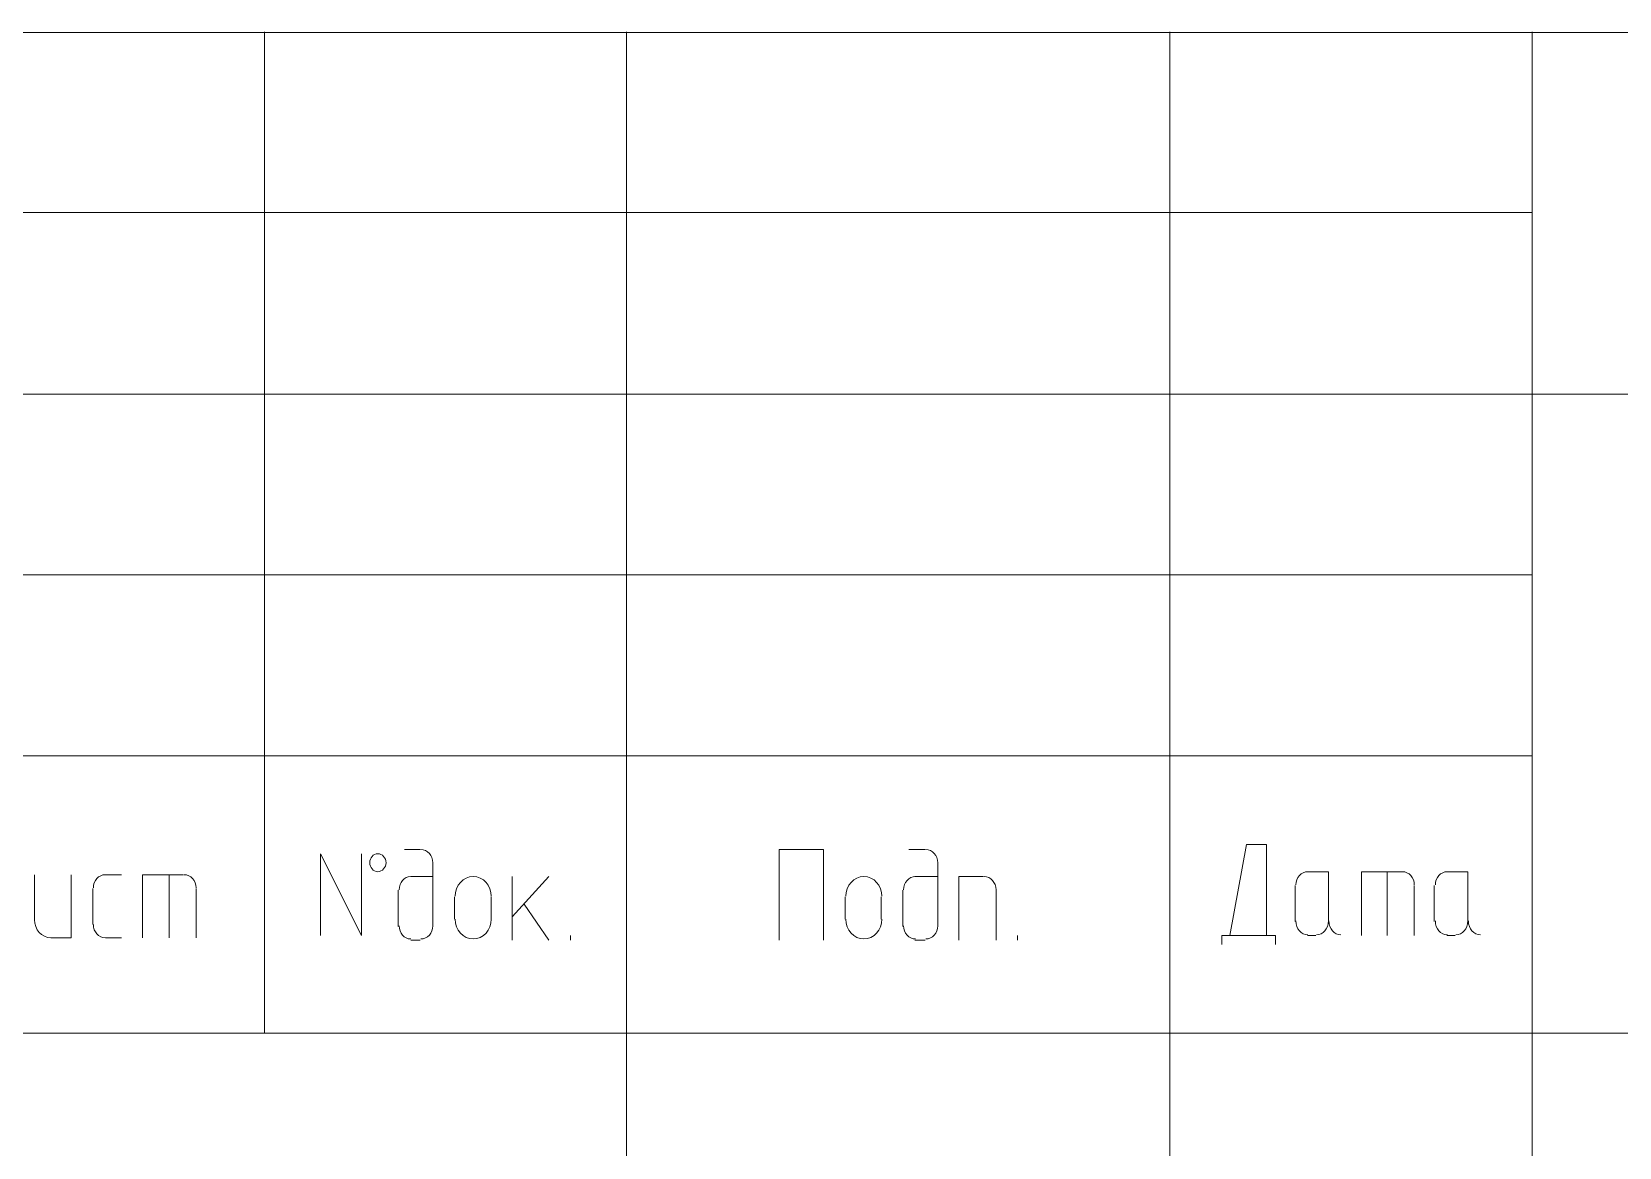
# Model space of a CAD drawing. Header units: millimetres. Extents: x -678 to 5260, y -935 to 3264.
# Drawn here: x 3595.2 to 4033.6, y -616.1 to -308 of the extents above; entities that cross this region are included whole.
import ezdxf

# ---------------------------------------------------------------- set-up
doc = ezdxf.new("R2010")
doc.units = ezdxf.units.MM
doc.header["$MEASUREMENT"] = 0
doc.layers.get('0').update_dxf_attribs({"linetype": 'CONTINUOUS'})

msp = doc.modelspace()

# ---------------------------------------------------------------- linework, layer by layer
at = {"color": 7, "linetype": 'Continuous', "lineweight": 5, "true_color": 0x000007}
for points in [[(3359.44873, -308.15736), (5209.40723, -308.15736), (5209.40723, -308.15736)], [(3359.44873, -408.07438), (4009.73918, -408.07438), (5209.40723, -408.07438)], [(3359.44873, -584.67189), (5209.40723, -584.67189), (5209.40723, -584.67189)]]:
    msp.add_lwpolyline(points, dxfattribs=at)
at = {"color": 7, "linetype": 'Continuous', "lineweight": 9, "true_color": 0x000007}
for points in [[(3659.53172, -307.99139), (3659.53172, -584.67189), (3659.53172, -584.67189)], [(3759.44873, -307.99139), (3759.44873, -884.5889), (3759.44873, -884.5889)], [(3909.49022, -307.99139), (3909.49022, -884.5889), (3909.49022, -884.5889)], [(4009.57321, -307.99139), (4009.57321, -884.5889), (4009.57321, -884.5889)], [(3359.44873, -357.94989), (4009.57321, -357.94989), (4009.57321, -357.94989)], [(3359.44873, -458.03288), (4009.57321, -458.03288), (4009.57321, -458.03288)], [(3359.44873, -507.99139), (4009.57321, -507.99139), (4009.57321, -507.99139)], [(3698.20391, -533.8835), (3702.51927, -533.8835), (3702.51927, -533.8835)], [(3813.88856, -558.94574), (3813.88856, -533.8835), (3801.6064, -533.8835), (3801.6064, -558.94574)], [(3837.45703, -533.8835), (3841.93835, -533.8835), (3841.93835, -533.8835)], [(3926.08773, -557.61794), (3930.73503, -532.5557), (3936.21221, -532.5557), (3936.21221, -557.61794)], [(3674.9674, -557.61794), (3674.9674, -535.04533), (3686.25371, -557.61794), (3686.25371, -535.04533)], [(3706.00474, -537.70093), (3706.00474, -555.12832), (3706.00474, -555.12832)], [(3845.42383, -537.70093), (3845.42383, -555.12832), (3845.42383, -555.12832)], [(3595.96325, -540.85446), (3595.96325, -553.30259), (3595.96325, -553.30259)], [(3600.44458, -558.28184), (3606.08773, -558.28184), (3606.08773, -540.85446)], [(3615.54831, -540.85446), (3620.02964, -540.85446), (3620.02964, -540.85446)], [(3637.12508, -540.85446), (3625.83877, -540.85446), (3625.83877, -558.28184)], [(3633.14167, -540.85446), (3633.14167, -558.28184), (3633.14167, -558.28184)], [(3699.86367, -541.35238), (3706.00474, -541.35238), (3706.00474, -541.35238)], [(3727.91346, -552.47272), (3738.03794, -541.35238), (3738.03794, -541.35238)], [(3727.91346, -541.35238), (3727.91346, -558.94574), (3727.91346, -558.94574)], [(3839.11678, -541.35238), (3845.42383, -541.35238), (3845.42383, -541.35238)], [(3858.03794, -541.35238), (3851.23296, -541.35238), (3851.23296, -558.94574)], [(3953.30765, -553.80052), (3953.30765, -540.02458), (3947.49852, -540.02458)], [(3973.72259, -540.02458), (3962.43628, -540.02458), (3962.43628, -557.61794)], [(3969.57321, -540.02458), (3969.57321, -557.61794), (3969.57321, -557.61794)], [(3991.81387, -553.80052), (3991.81387, -540.02458), (3986.00474, -540.02458)], [(3612.06284, -544.67189), (3612.06284, -554.63039), (3612.06284, -554.63039)], [(3640.61055, -558.28184), (3640.61055, -544.67189), (3640.61055, -544.67189)], [(3696.37819, -555.12832), (3696.37819, -545.16981), (3696.37819, -545.16981)], [(3711.97985, -546.99554), (3711.97985, -553.13662), (3711.97985, -553.13662)], [(3722.10433, -553.13662), (3722.10433, -546.99554), (3722.10433, -546.99554)], [(3819.86367, -546.99554), (3819.86367, -553.13662), (3819.86367, -553.13662)], [(3829.82217, -553.13662), (3829.82217, -546.99554), (3829.82217, -546.99554)], [(3835.79728, -555.12832), (3835.79728, -545.16981), (3835.79728, -545.16981)], [(3861.52342, -558.94574), (3861.52342, -545.16981), (3861.52342, -545.16981)], [(3944.17902, -543.84201), (3944.17902, -553.80052), (3944.17902, -553.80052)], [(3977.04209, -557.61794), (3977.04209, -543.84201), (3977.04209, -543.84201)], [(3982.51927, -543.84201), (3982.51927, -553.80052), (3982.51927, -553.80052)], [(3738.03794, -558.94574), (3731.23296, -548.98724), (3731.23296, -548.98724)], [(3615.54831, -558.28184), (3620.02964, -558.28184), (3620.02964, -558.28184)], [(3699.86367, -558.94574), (3702.51927, -558.94574), (3702.51927, -558.94574)], [(3744.01304, -557.61794), (3744.01304, -558.94574), (3744.01304, -558.94574)], [(3839.11678, -558.94574), (3841.93835, -558.94574), (3841.93835, -558.94574)], [(3867.49852, -557.61794), (3867.49852, -558.94574), (3867.49852, -558.94574)], [(3938.70184, -560.10757), (3938.70184, -557.61794), (3923.93006, -557.61794), (3923.93006, -560.10757)], [(3947.49852, -557.61794), (3949.82217, -557.61794), (3949.82217, -557.61794)], [(3986.00474, -557.61794), (3988.3284, -557.61794), (3988.3284, -557.61794)]]:
    msp.add_lwpolyline(points, dxfattribs=at)
for points in [[(3706.00474, -537.53496), (3706.00474, -535.54325), (3704.51097, -533.8835), (3702.68524, -533.8835)], [(3845.42383, -537.53496), (3845.42383, -535.54325), (3843.93006, -533.8835), (3842.10433, -533.8835)], [(3615.54831, -540.85446), (3613.72259, -540.85446), (3612.22881, -542.51421), (3612.22881, -544.50591)], [(3640.61055, -544.50591), (3640.61055, -542.51421), (3639.11678, -540.85446), (3637.29105, -540.85446)], [(3699.86367, -541.35238), (3698.03794, -541.35238), (3696.71014, -543.01213), (3696.71014, -545.00384)], [(3839.28275, -541.35238), (3837.45703, -541.35238), (3835.96325, -543.01213), (3835.96325, -545.00384)], [(3861.52342, -545.00384), (3861.52342, -543.01213), (3860.02964, -541.35238), (3858.20391, -541.35238)], [(3947.6645, -540.02458), (3945.83877, -540.02458), (3944.34499, -541.68433), (3944.34499, -543.67603)], [(3977.04209, -543.67603), (3977.04209, -541.68433), (3975.54831, -540.02458), (3973.72259, -540.02458)], [(3986.17072, -540.02458), (3984.34499, -540.02458), (3982.85122, -541.68433), (3982.85122, -543.67603)], [(3595.96325, -553.30259), (3595.96325, -555.95819), (3597.95495, -558.28184), (3600.44458, -558.28184)], [(3612.22881, -554.63039), (3612.22881, -556.62209), (3613.72259, -558.28184), (3615.54831, -558.28184)], [(3696.71014, -554.96234), (3696.71014, -556.95404), (3698.03794, -558.61379), (3699.86367, -558.61379)], [(3702.68524, -558.61379), (3704.51097, -558.61379), (3706.00474, -556.95404), (3706.00474, -554.96234)], [(3835.96325, -554.96234), (3835.96325, -556.95404), (3837.45703, -558.61379), (3839.28275, -558.61379)], [(3842.10433, -558.61379), (3843.93006, -558.61379), (3845.42383, -556.95404), (3845.42383, -554.96234)], [(3944.34499, -553.63454), (3944.34499, -555.79222), (3945.83877, -557.45197), (3947.6645, -557.45197)], [(3949.98815, -557.45197), (3951.81387, -557.45197), (3953.30765, -555.79222), (3953.30765, -553.63454)], [(3953.47362, -553.63454), (3953.47362, -555.79222), (3954.9674, -557.45197), (3956.79313, -557.45197)], [(3982.85122, -553.63454), (3982.85122, -555.79222), (3984.34499, -557.45197), (3986.17072, -557.45197)], [(3988.49437, -557.45197), (3990.3201, -557.45197), (3991.81387, -555.79222), (3991.81387, -553.63454)], [(3991.97985, -553.63454), (3991.97985, -555.79222), (3993.47362, -557.45197), (3995.29935, -557.45197)]]:
    msp.add_open_spline(points, degree=3, dxfattribs=at)
for points, knots in [([(3693.05869, -537.53496), (3693.05869, -536.20716), (3692.06284, -535.04533), (3690.73503, -535.04533), (3690.73503, -535.04533), (3689.57321, -535.04533), (3688.57736, -536.20716), (3688.57736, -537.53496), (3688.57736, -537.53496), (3688.57736, -538.86276), (3689.57321, -540.02458), (3690.73503, -540.02458), (3690.73503, -540.02458), (3692.06284, -540.02458), (3693.05869, -538.86276), (3693.05869, -537.53496)], [0, 0, 0, 0, 0.0625, 0.0625, 0.0625, 0.062501, 0.125, 0.125, 0.125, 0.125001, 0.1875, 0.1875, 0.1875, 0.187501, 1, 1, 1, 1]), ([(3722.10433, -546.82956), (3722.10433, -543.84201), (3719.94665, -541.35238), (3717.12508, -541.35238), (3717.12508, -541.35238), (3714.46947, -541.35238), (3712.14582, -543.84201), (3712.14582, -546.82956)], [0, 0, 0, 0, 0.125, 0.125, 0.125, 0.125001, 1, 1, 1, 1]), ([(3829.98815, -546.82956), (3829.98815, -543.84201), (3827.83047, -541.35238), (3825.00889, -541.35238), (3825.00889, -541.35238), (3822.35329, -541.35238), (3820.02964, -543.84201), (3820.02964, -546.82956)], [0, 0, 0, 0, 0.125, 0.125, 0.125, 0.125001, 1, 1, 1, 1]), ([(3712.14582, -553.13662), (3712.14582, -556.12417), (3714.46947, -558.61379), (3717.12508, -558.61379), (3717.12508, -558.61379), (3719.94665, -558.61379), (3722.10433, -556.12417), (3722.10433, -553.13662)], [0, 0, 0, 0, 0.125, 0.125, 0.125, 0.125001, 1, 1, 1, 1]), ([(3820.02964, -553.13662), (3820.02964, -556.12417), (3822.35329, -558.61379), (3825.00889, -558.61379), (3825.00889, -558.61379), (3827.83047, -558.61379), (3829.98815, -556.12417), (3829.98815, -553.13662)], [0, 0, 0, 0, 0.125, 0.125, 0.125, 0.125001, 1, 1, 1, 1])]:
    msp.add_open_spline(points, degree=3, knots=knots, dxfattribs=at)

doc.saveas('drawing.dxf')
